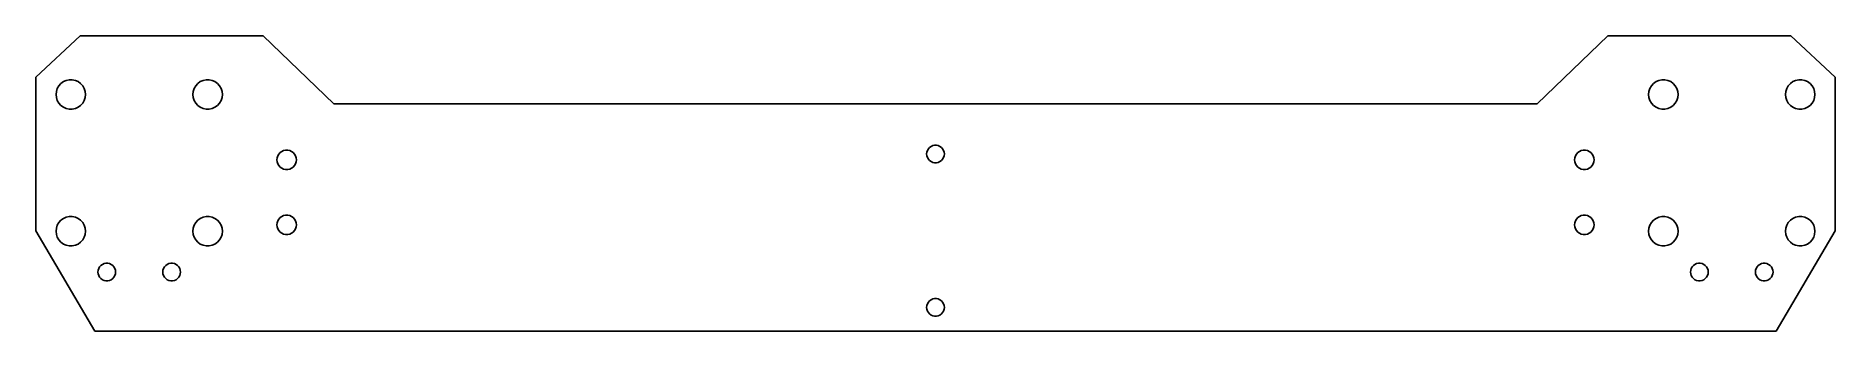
# Model space of a CAD drawing. Extents: x -152 to 152, y -50 to 0.
import ezdxf

# ---------------------------------------------------------------- set-up
doc = ezdxf.new("R2010")
doc.units = 0
doc.layers.get('0').update_dxf_attribs({"linetype": 'CONTINUOUS'})

msp = doc.modelspace()

# ---------------------------------------------------------------- linework, layer by layer
for p, q in [((-145, 0), (-152.5, -7)), ((-114, 0), (-145, 0)), ((-102, -11.5), (-114, 0)), ((114, 0), (102, -11.5)), ((145, 0), (114, 0)), ((152.5, -7), (145, 0)), ((-152.5, -7), (-152.5, -33)), ((-149.0454, -9.38022), (-148.8839, -8.88315)), ((-148.8839, -8.88315), (-148.6225, -8.43053)), ((-148.6225, -8.43053), (-148.2728, -8.04213)), ((-148.2728, -8.04213), (-147.85, -7.73492)), ((-147.85, -7.73492), (-147.3725, -7.52235)), ((-147.3725, -7.52235), (-146.8613, -7.41368)), ((-146.8613, -7.41368), (-146.3387, -7.41368)), ((-146.3387, -7.41368), (-145.8275, -7.52235)), ((-145.8275, -7.52235), (-145.35, -7.73492)), ((-145.35, -7.73492), (-144.9272, -8.04213)), ((-144.9272, -8.04213), (-144.5775, -8.43053)), ((-144.5775, -8.43053), (-144.3161, -8.88315)), ((-144.3161, -8.88315), (-144.1546, -9.38022)), ((-125.8454, -9.38022), (-125.6839, -8.88315)), ((-125.6839, -8.88315), (-125.4225, -8.43053)), ((-125.4225, -8.43053), (-125.0728, -8.04213)), ((-125.0728, -8.04213), (-124.65, -7.73492)), ((-124.65, -7.73492), (-124.1725, -7.52235)), ((-124.1725, -7.52235), (-123.6613, -7.41368)), ((-123.6613, -7.41368), (-123.1387, -7.41368)), ((-123.1387, -7.41368), (-122.6275, -7.52235)), ((-122.6275, -7.52235), (-122.15, -7.73492)), ((-122.15, -7.73492), (-121.7272, -8.04213)), ((-121.7272, -8.04213), (-121.3775, -8.43053)), ((-121.3775, -8.43053), (-121.1161, -8.88315)), ((-121.1161, -8.88315), (-120.9546, -9.38022)), ((120.9546, -9.38022), (121.1161, -8.88315)), ((121.1161, -8.88315), (121.3775, -8.43053)), ((121.3775, -8.43053), (121.7272, -8.04213)), ((121.7272, -8.04213), (122.15, -7.73492)), ((122.15, -7.73492), (122.6275, -7.52235)), ((122.6275, -7.52235), (123.1387, -7.41368)), ((123.1387, -7.41368), (123.6613, -7.41368)), ((123.6613, -7.41368), (124.1725, -7.52235)), ((124.1725, -7.52235), (124.65, -7.73492)), ((124.65, -7.73492), (125.0728, -8.04213)), ((125.0728, -8.04213), (125.4225, -8.43053)), ((125.4225, -8.43053), (125.6839, -8.88315)), ((125.6839, -8.88315), (125.8454, -9.38022)), ((144.1546, -9.38022), (144.3161, -8.88315)), ((144.3161, -8.88315), (144.5775, -8.43053)), ((144.5775, -8.43053), (144.9272, -8.04213)), ((144.9272, -8.04213), (145.35, -7.73492)), ((145.35, -7.73492), (145.8275, -7.52235)), ((145.8275, -7.52235), (146.3387, -7.41368)), ((146.3387, -7.41368), (146.8613, -7.41368)), ((146.8613, -7.41368), (147.3725, -7.52235)), ((147.3725, -7.52235), (147.85, -7.73492)), ((147.85, -7.73492), (148.2728, -8.04213)), ((148.2728, -8.04213), (148.6225, -8.43053)), ((148.6225, -8.43053), (148.8839, -8.88315)), ((148.8839, -8.88315), (149.0454, -9.38022)), ((152.5, -33), (152.5, -7)), ((-149.1, -9.89999), (-149.0454, -9.38022)), ((-149.0454, -10.4198), (-149.1, -9.89999)), ((-148.8839, -10.9168), (-149.0454, -10.4198)), ((-148.6225, -11.3695), (-148.8839, -10.9168)), ((-148.2728, -11.7579), (-148.6225, -11.3695)), ((-147.85, -12.0651), (-148.2728, -11.7579)), ((-147.3725, -12.2776), (-147.85, -12.0651)), ((-145.35, -12.0651), (-145.8275, -12.2776)), ((-144.9272, -11.7579), (-145.35, -12.0651)), ((-144.5775, -11.3695), (-144.9272, -11.7579)), ((-144.3161, -10.9168), (-144.5775, -11.3695)), ((-144.1546, -10.4198), (-144.3161, -10.9168)), ((-144.1546, -9.38022), (-144.1, -9.89999)), ((-144.1, -9.89999), (-144.1546, -10.4198)), ((-125.9, -9.89999), (-125.8454, -9.38022)), ((-125.8454, -10.4198), (-125.9, -9.89999)), ((-125.6839, -10.9168), (-125.8454, -10.4198)), ((-125.4225, -11.3695), (-125.6839, -10.9168)), ((-125.0728, -11.7579), (-125.4225, -11.3695)), ((-124.65, -12.0651), (-125.0728, -11.7579)), ((-124.1725, -12.2776), (-124.65, -12.0651)), ((-122.15, -12.0651), (-122.6275, -12.2776)), ((-121.7272, -11.7579), (-122.15, -12.0651)), ((-121.3775, -11.3695), (-121.7272, -11.7579)), ((-121.1161, -10.9168), (-121.3775, -11.3695)), ((-120.9546, -10.4198), (-121.1161, -10.9168)), ((-120.9546, -9.38022), (-120.9, -9.89999)), ((-120.9, -9.89999), (-120.9546, -10.4198)), ((102, -11.5), (-102, -11.5)), ((120.9, -9.89999), (120.9546, -9.38022)), ((120.9546, -10.4198), (120.9, -9.89999)), ((121.1161, -10.9168), (120.9546, -10.4198)), ((121.3775, -11.3695), (121.1161, -10.9168)), ((121.7272, -11.7579), (121.3775, -11.3695)), ((122.15, -12.0651), (121.7272, -11.7579)), ((122.6275, -12.2776), (122.15, -12.0651)), ((124.65, -12.0651), (124.1725, -12.2776)), ((125.0728, -11.7579), (124.65, -12.0651)), ((125.4225, -11.3695), (125.0728, -11.7579)), ((125.6839, -10.9168), (125.4225, -11.3695)), ((125.8454, -10.4198), (125.6839, -10.9168)), ((125.8454, -9.38022), (125.9, -9.89999)), ((125.9, -9.89999), (125.8454, -10.4198)), ((144.1, -9.89999), (144.1546, -9.38022)), ((144.1546, -10.4198), (144.1, -9.89999)), ((144.3161, -10.9168), (144.1546, -10.4198)), ((144.5775, -11.3695), (144.3161, -10.9168)), ((144.9272, -11.7579), (144.5775, -11.3695)), ((145.35, -12.0651), (144.9272, -11.7579)), ((145.8275, -12.2776), (145.35, -12.0651)), ((147.85, -12.0651), (147.3725, -12.2776)), ((148.2728, -11.7579), (147.85, -12.0651)), ((148.6225, -11.3695), (148.2728, -11.7579)), ((148.8839, -10.9168), (148.6225, -11.3695)), ((149.0454, -10.4198), (148.8839, -10.9168)), ((149.0454, -9.38022), (149.1, -9.89999)), ((149.1, -9.89999), (149.0454, -10.4198)), ((-146.8613, -12.3863), (-147.3725, -12.2776)), ((-146.3387, -12.3863), (-146.8613, -12.3863)), ((-145.8275, -12.2776), (-146.3387, -12.3863)), ((-123.6613, -12.3863), (-124.1725, -12.2776)), ((-123.1387, -12.3863), (-123.6613, -12.3863)), ((-122.6275, -12.2776), (-123.1387, -12.3863)), ((123.1387, -12.3863), (122.6275, -12.2776)), ((123.6613, -12.3863), (123.1387, -12.3863)), ((124.1725, -12.2776), (123.6613, -12.3863)), ((146.3387, -12.3863), (145.8275, -12.2776)), ((146.8613, -12.3863), (146.3387, -12.3863)), ((147.3725, -12.2776), (146.8613, -12.3863)), ((-111.65, -21), (-111.6139, -20.6569)), ((-111.6139, -21.343), (-111.65, -21)), ((-111.6139, -20.6569), (-111.5073, -20.3289)), ((-111.5073, -21.6711), (-111.6139, -21.343)), ((-111.5073, -20.3289), (-111.3349, -20.0302)), ((-111.3349, -20.0302), (-111.1041, -19.7738)), ((-111.1041, -19.7738), (-110.825, -19.571)), ((-110.825, -19.571), (-110.5099, -19.4308)), ((-110.5099, -19.4308), (-110.1725, -19.359)), ((-110.1725, -19.359), (-109.8275, -19.359)), ((-109.8275, -19.359), (-109.4901, -19.4308)), ((-109.4901, -19.4308), (-109.175, -19.571)), ((-109.175, -19.571), (-108.8959, -19.7738)), ((-108.8959, -19.7738), (-108.6651, -20.0302)), ((-108.6651, -20.0302), (-108.4926, -20.3289)), ((-108.4926, -20.3289), (-108.386, -20.6569)), ((-108.386, -21.343), (-108.4926, -21.6711)), ((-108.386, -20.6569), (-108.35, -21)), ((-108.35, -21), (-108.386, -21.343)), ((-1.5, -20), (-1.46721, -19.6881)), ((-1.46721, -20.3119), (-1.5, -20)), ((-1.46721, -19.6881), (-1.37032, -19.3899)), ((-1.37032, -20.6101), (-1.46721, -20.3119)), ((-1.37032, -19.3899), (-1.21352, -19.1183)), ((-1.21352, -20.8817), (-1.37032, -20.6101)), ((-1.21352, -19.1183), (-1.00369, -18.8853)), ((-1.00369, -21.1147), (-1.21352, -20.8817)), ((-1.00369, -18.8853), (-0.74999, -18.701)), ((-0.75, -21.299), (-1.00369, -21.1147)), ((-0.46352, -21.4266), (-0.75, -21.299)), ((-0.74999, -18.701), (-0.46352, -18.5734)), ((-0.46352, -18.5734), (-0.15678, -18.5082)), ((-0.15678, -18.5082), (0.15678, -18.5082)), ((0.15678, -18.5082), (0.46352, -18.5734)), ((0.46352, -18.5734), (0.75, -18.701)), ((0.75, -21.299), (0.46352, -21.4266)), ((0.75, -18.701), (1.00369, -18.8853)), ((1.00369, -21.1147), (0.75, -21.299)), ((1.00369, -18.8853), (1.21352, -19.1183)), ((1.21352, -20.8817), (1.00369, -21.1147)), ((1.21352, -19.1183), (1.37032, -19.3899)), ((1.37032, -20.6101), (1.21352, -20.8817)), ((1.37032, -19.3899), (1.46721, -19.6881)), ((1.46721, -20.3119), (1.37032, -20.6101)), ((1.46721, -19.6881), (1.5, -20)), ((1.5, -20), (1.46721, -20.3119)), ((108.35, -21), (108.386, -20.6569)), ((108.386, -21.343), (108.35, -21)), ((108.386, -20.6569), (108.4926, -20.3289)), ((108.4926, -21.6711), (108.386, -21.343)), ((108.4926, -20.3289), (108.6651, -20.0302)), ((108.6651, -20.0302), (108.8959, -19.7738)), ((108.8959, -19.7738), (109.175, -19.571)), ((109.175, -19.571), (109.4901, -19.4308)), ((109.4901, -19.4308), (109.8275, -19.359)), ((109.8275, -19.359), (110.1725, -19.359)), ((110.1725, -19.359), (110.5099, -19.4308)), ((110.5099, -19.4308), (110.825, -19.571)), ((110.825, -19.571), (111.1041, -19.7738)), ((111.1041, -19.7738), (111.3349, -20.0302)), ((111.3349, -20.0302), (111.5073, -20.3289)), ((111.5073, -20.3289), (111.6139, -20.6569)), ((111.6139, -21.343), (111.5073, -21.6711)), ((111.6139, -20.6569), (111.65, -21)), ((111.65, -21), (111.6139, -21.343)), ((-111.3349, -21.9698), (-111.5073, -21.6711)), ((-111.1041, -22.2262), (-111.3349, -21.9698)), ((-110.825, -22.4289), (-111.1041, -22.2262)), ((-110.5099, -22.5692), (-110.825, -22.4289)), ((-110.1725, -22.641), (-110.5099, -22.5692)), ((-109.8275, -22.641), (-110.1725, -22.641)), ((-109.4901, -22.5692), (-109.8275, -22.641)), ((-109.175, -22.4289), (-109.4901, -22.5692)), ((-108.8959, -22.2262), (-109.175, -22.4289)), ((-108.6651, -21.9698), (-108.8959, -22.2262)), ((-108.4926, -21.6711), (-108.6651, -21.9698)), ((-0.15678, -21.4918), (-0.46352, -21.4266)), ((0.15678, -21.4918), (-0.15678, -21.4918)), ((0.46352, -21.4266), (0.15678, -21.4918)), ((108.6651, -21.9698), (108.4926, -21.6711)), ((108.8959, -22.2262), (108.6651, -21.9698)), ((109.175, -22.4289), (108.8959, -22.2262)), ((109.4901, -22.5692), (109.175, -22.4289)), ((109.8275, -22.641), (109.4901, -22.5692)), ((110.1725, -22.641), (109.8275, -22.641)), ((110.5099, -22.5692), (110.1725, -22.641)), ((110.825, -22.4289), (110.5099, -22.5692)), ((111.1041, -22.2262), (110.825, -22.4289)), ((111.3349, -21.9698), (111.1041, -22.2262)), ((111.5073, -21.6711), (111.3349, -21.9698)), ((-110.825, -30.571), (-110.5099, -30.4308)), ((-110.5099, -30.4308), (-110.1725, -30.359)), ((-110.1725, -30.359), (-109.8275, -30.359)), ((-109.8275, -30.359), (-109.4901, -30.4308)), ((-109.4901, -30.4308), (-109.175, -30.571)), ((109.175, -30.571), (109.4901, -30.4308)), ((109.4901, -30.4308), (109.8275, -30.359)), ((109.8275, -30.359), (110.1725, -30.359)), ((110.1725, -30.359), (110.5099, -30.4308)), ((110.5099, -30.4308), (110.825, -30.571)), ((-152.5, -33), (-142.5, -50)), ((-149.1, -33.1), (-149.0454, -32.5802)), ((-149.0454, -33.6198), (-149.1, -33.1)), ((-149.0454, -32.5802), (-148.8839, -32.0831)), ((-148.8839, -32.0831), (-148.6225, -31.6305)), ((-148.6225, -31.6305), (-148.2728, -31.2421)), ((-148.2728, -31.2421), (-147.85, -30.9349)), ((-147.85, -30.9349), (-147.3725, -30.7224)), ((-147.3725, -30.7224), (-146.8613, -30.6137)), ((-146.8613, -30.6137), (-146.3387, -30.6137)), ((-146.3387, -30.6137), (-145.8275, -30.7224)), ((-145.8275, -30.7224), (-145.35, -30.9349)), ((-145.35, -30.9349), (-144.9272, -31.2421)), ((-144.9272, -31.2421), (-144.5775, -31.6305)), ((-144.5775, -31.6305), (-144.3161, -32.0831)), ((-144.3161, -32.0831), (-144.1546, -32.5802)), ((-144.1546, -32.5802), (-144.1, -33.1)), ((-144.1, -33.1), (-144.1546, -33.6198)), ((-125.9, -33.1), (-125.8454, -32.5802)), ((-125.8454, -33.6198), (-125.9, -33.1)), ((-125.8454, -32.5802), (-125.6839, -32.0831)), ((-125.6839, -32.0831), (-125.4225, -31.6305)), ((-125.4225, -31.6305), (-125.0728, -31.2421)), ((-125.0728, -31.2421), (-124.65, -30.9349)), ((-124.65, -30.9349), (-124.1725, -30.7224)), ((-124.1725, -30.7224), (-123.6613, -30.6137)), ((-123.6613, -30.6137), (-123.1387, -30.6137)), ((-123.1387, -30.6137), (-122.6275, -30.7224)), ((-122.6275, -30.7224), (-122.15, -30.9349)), ((-122.15, -30.9349), (-121.7272, -31.2421)), ((-121.7272, -31.2421), (-121.3775, -31.6305)), ((-121.3775, -31.6305), (-121.1161, -32.0831)), ((-121.1161, -32.0831), (-120.9546, -32.5802)), ((-120.9546, -32.5802), (-120.9, -33.1)), ((-120.9, -33.1), (-120.9546, -33.6198)), ((-111.65, -32), (-111.6139, -31.6569)), ((-111.6139, -32.343), (-111.65, -32)), ((-111.6139, -31.6569), (-111.5073, -31.3289)), ((-111.5073, -32.6711), (-111.6139, -32.343)), ((-111.5073, -31.3289), (-111.3349, -31.0302)), ((-111.3349, -32.9698), (-111.5073, -32.6711)), ((-111.3349, -31.0302), (-111.1041, -30.7738)), ((-111.1041, -33.2262), (-111.3349, -32.9698)), ((-111.1041, -30.7738), (-110.825, -30.571)), ((-110.825, -33.4289), (-111.1041, -33.2262)), ((-110.5099, -33.5692), (-110.825, -33.4289)), ((-109.175, -33.4289), (-109.4901, -33.5692)), ((-109.175, -30.571), (-108.8959, -30.7738)), ((-108.8959, -33.2262), (-109.175, -33.4289)), ((-108.8959, -30.7738), (-108.6651, -31.0302)), ((-108.6651, -32.9698), (-108.8959, -33.2262)), ((-108.6651, -31.0302), (-108.4926, -31.3289)), ((-108.4926, -32.6711), (-108.6651, -32.9698)), ((-108.4926, -31.3289), (-108.386, -31.6569)), ((-108.386, -32.343), (-108.4926, -32.6711)), ((-108.386, -31.6569), (-108.35, -32)), ((-108.35, -32), (-108.386, -32.343)), ((108.35, -32), (108.386, -31.6569)), ((108.386, -32.343), (108.35, -32)), ((108.386, -31.6569), (108.4926, -31.3289)), ((108.4926, -32.6711), (108.386, -32.343)), ((108.4926, -31.3289), (108.6651, -31.0302)), ((108.6651, -32.9698), (108.4926, -32.6711)), ((108.6651, -31.0302), (108.8959, -30.7738)), ((108.8959, -33.2262), (108.6651, -32.9698)), ((108.8959, -30.7738), (109.175, -30.571)), ((109.175, -33.4289), (108.8959, -33.2262)), ((109.4901, -33.5692), (109.175, -33.4289)), ((110.825, -33.4289), (110.5099, -33.5692)), ((110.825, -30.571), (111.1041, -30.7738)), ((111.1041, -33.2262), (110.825, -33.4289)), ((111.1041, -30.7738), (111.3349, -31.0302)), ((111.3349, -32.9698), (111.1041, -33.2262)), ((111.3349, -31.0302), (111.5073, -31.3289)), ((111.5073, -32.6711), (111.3349, -32.9698)), ((111.5073, -31.3289), (111.6139, -31.6569)), ((111.6139, -32.343), (111.5073, -32.6711)), ((111.6139, -31.6569), (111.65, -32)), ((111.65, -32), (111.6139, -32.343)), ((120.9, -33.1), (120.9546, -32.5802)), ((120.9546, -33.6198), (120.9, -33.1)), ((120.9546, -32.5802), (121.1161, -32.0831)), ((121.1161, -32.0831), (121.3775, -31.6305)), ((121.3775, -31.6305), (121.7272, -31.2421)), ((121.7272, -31.2421), (122.15, -30.9349)), ((122.15, -30.9349), (122.6275, -30.7224)), ((122.6275, -30.7224), (123.1387, -30.6137)), ((123.1387, -30.6137), (123.6613, -30.6137)), ((123.6613, -30.6137), (124.1725, -30.7224)), ((124.1725, -30.7224), (124.65, -30.9349)), ((124.65, -30.9349), (125.0728, -31.2421)), ((125.0728, -31.2421), (125.4225, -31.6305)), ((125.4225, -31.6305), (125.6839, -32.0831)), ((125.6839, -32.0831), (125.8454, -32.5802)), ((125.8454, -32.5802), (125.9, -33.1)), ((125.9, -33.1), (125.8454, -33.6198)), ((142.5, -50), (152.5, -33)), ((144.1, -33.1), (144.1546, -32.5802)), ((144.1546, -33.6198), (144.1, -33.1)), ((144.1546, -32.5802), (144.3161, -32.0831)), ((144.3161, -32.0831), (144.5775, -31.6305)), ((144.5775, -31.6305), (144.9272, -31.2421)), ((144.9272, -31.2421), (145.35, -30.9349)), ((145.35, -30.9349), (145.8275, -30.7224)), ((145.8275, -30.7224), (146.3387, -30.6137)), ((146.3387, -30.6137), (146.8613, -30.6137)), ((146.8613, -30.6137), (147.3725, -30.7224)), ((147.3725, -30.7224), (147.85, -30.9349)), ((147.85, -30.9349), (148.2728, -31.2421)), ((148.2728, -31.2421), (148.6225, -31.6305)), ((148.6225, -31.6305), (148.8839, -32.0831)), ((148.8839, -32.0831), (149.0454, -32.5802)), ((149.0454, -32.5802), (149.1, -33.1)), ((149.1, -33.1), (149.0454, -33.6198)), ((-148.8839, -34.1168), (-149.0454, -33.6198)), ((-148.6225, -34.5695), (-148.8839, -34.1168)), ((-148.2728, -34.9579), (-148.6225, -34.5695)), ((-147.85, -35.2651), (-148.2728, -34.9579)), ((-147.3725, -35.4776), (-147.85, -35.2651)), ((-146.8613, -35.5863), (-147.3725, -35.4776)), ((-146.3387, -35.5863), (-146.8613, -35.5863)), ((-145.8275, -35.4776), (-146.3387, -35.5863)), ((-145.35, -35.2651), (-145.8275, -35.4776)), ((-144.9272, -34.9579), (-145.35, -35.2651)), ((-144.5775, -34.5695), (-144.9272, -34.9579)), ((-144.3161, -34.1168), (-144.5775, -34.5695)), ((-144.1546, -33.6198), (-144.3161, -34.1168)), ((-125.6839, -34.1168), (-125.8454, -33.6198)), ((-125.4225, -34.5695), (-125.6839, -34.1168)), ((-125.0728, -34.9579), (-125.4225, -34.5695)), ((-124.65, -35.2651), (-125.0728, -34.9579)), ((-124.1725, -35.4776), (-124.65, -35.2651)), ((-123.6613, -35.5863), (-124.1725, -35.4776)), ((-123.1387, -35.5863), (-123.6613, -35.5863)), ((-122.6275, -35.4776), (-123.1387, -35.5863)), ((-122.15, -35.2651), (-122.6275, -35.4776)), ((-121.7272, -34.9579), (-122.15, -35.2651)), ((-121.3775, -34.5695), (-121.7272, -34.9579)), ((-121.1161, -34.1168), (-121.3775, -34.5695)), ((-120.9546, -33.6198), (-121.1161, -34.1168)), ((-110.1725, -33.641), (-110.5099, -33.5692)), ((-109.8275, -33.641), (-110.1725, -33.641)), ((-109.4901, -33.5692), (-109.8275, -33.641)), ((109.8275, -33.641), (109.4901, -33.5692)), ((110.1725, -33.641), (109.8275, -33.641)), ((110.5099, -33.5692), (110.1725, -33.641)), ((121.1161, -34.1168), (120.9546, -33.6198)), ((121.3775, -34.5695), (121.1161, -34.1168)), ((121.7272, -34.9579), (121.3775, -34.5695)), ((122.15, -35.2651), (121.7272, -34.9579)), ((122.6275, -35.4776), (122.15, -35.2651)), ((123.1387, -35.5863), (122.6275, -35.4776)), ((123.6613, -35.5863), (123.1387, -35.5863)), ((124.1725, -35.4776), (123.6613, -35.5863)), ((124.65, -35.2651), (124.1725, -35.4776)), ((125.0728, -34.9579), (124.65, -35.2651)), ((125.4225, -34.5695), (125.0728, -34.9579)), ((125.6839, -34.1168), (125.4225, -34.5695)), ((125.8454, -33.6198), (125.6839, -34.1168)), ((144.3161, -34.1168), (144.1546, -33.6198)), ((144.5775, -34.5695), (144.3161, -34.1168)), ((144.9272, -34.9579), (144.5775, -34.5695)), ((145.35, -35.2651), (144.9272, -34.9579)), ((145.8275, -35.4776), (145.35, -35.2651)), ((146.3387, -35.5863), (145.8275, -35.4776)), ((146.8613, -35.5863), (146.3387, -35.5863)), ((147.3725, -35.4776), (146.8613, -35.5863)), ((147.85, -35.2651), (147.3725, -35.4776)), ((148.2728, -34.9579), (147.85, -35.2651)), ((148.6225, -34.5695), (148.2728, -34.9579)), ((148.8839, -34.1168), (148.6225, -34.5695)), ((149.0454, -33.6198), (148.8839, -34.1168)), ((-141.9672, -39.6881), (-141.8703, -39.3899)), ((-141.8703, -39.3899), (-141.7135, -39.1183)), ((-141.7135, -39.1183), (-141.5037, -38.8853)), ((-141.5037, -38.8853), (-141.25, -38.701)), ((-141.25, -38.701), (-140.9635, -38.5734)), ((-140.9635, -38.5734), (-140.6568, -38.5082)), ((-140.6568, -38.5082), (-140.3432, -38.5082)), ((-140.3432, -38.5082), (-140.0365, -38.5734)), ((-140.0365, -38.5734), (-139.75, -38.701)), ((-139.75, -38.701), (-139.4963, -38.8853)), ((-139.4963, -38.8853), (-139.2865, -39.1183)), ((-139.2865, -39.1183), (-139.1297, -39.3899)), ((-139.1297, -39.3899), (-139.0328, -39.6881)), ((-130.9672, -39.6881), (-130.8703, -39.3899)), ((-130.8703, -39.3899), (-130.7135, -39.1183)), ((-130.7135, -39.1183), (-130.5037, -38.8853)), ((-130.5037, -38.8853), (-130.25, -38.701)), ((-130.25, -38.701), (-129.9635, -38.5734)), ((-129.9635, -38.5734), (-129.6568, -38.5082)), ((-129.6568, -38.5082), (-129.3432, -38.5082)), ((-129.3432, -38.5082), (-129.0365, -38.5734)), ((-129.0365, -38.5734), (-128.75, -38.701)), ((-128.75, -38.701), (-128.4963, -38.8853)), ((-128.4963, -38.8853), (-128.2865, -39.1183)), ((-128.2865, -39.1183), (-128.1297, -39.3899)), ((-128.1297, -39.3899), (-128.0328, -39.6881)), ((128.0328, -39.6881), (128.1297, -39.3899)), ((128.1297, -39.3899), (128.2865, -39.1183)), ((128.2865, -39.1183), (128.4963, -38.8853)), ((128.4963, -38.8853), (128.75, -38.701)), ((128.75, -38.701), (129.0365, -38.5734)), ((129.0365, -38.5734), (129.3432, -38.5082)), ((129.3432, -38.5082), (129.6568, -38.5082)), ((129.6568, -38.5082), (129.9635, -38.5734)), ((129.9635, -38.5734), (130.25, -38.701)), ((130.25, -38.701), (130.5037, -38.8853)), ((130.5037, -38.8853), (130.7135, -39.1183)), ((130.7135, -39.1183), (130.8703, -39.3899)), ((130.8703, -39.3899), (130.9672, -39.6881)), ((139.0328, -39.6881), (139.1297, -39.3899)), ((139.1297, -39.3899), (139.2865, -39.1183)), ((139.2865, -39.1183), (139.4963, -38.8853)), ((139.4963, -38.8853), (139.75, -38.701)), ((139.75, -38.701), (140.0365, -38.5734)), ((140.0365, -38.5734), (140.3432, -38.5082)), ((140.3432, -38.5082), (140.6568, -38.5082)), ((140.6568, -38.5082), (140.9635, -38.5734)), ((140.9635, -38.5734), (141.25, -38.701)), ((141.25, -38.701), (141.5037, -38.8853)), ((141.5037, -38.8853), (141.7135, -39.1183)), ((141.7135, -39.1183), (141.8703, -39.3899)), ((141.8703, -39.3899), (141.9672, -39.6881)), ((-142, -40), (-141.9672, -39.6881)), ((-141.9672, -40.3119), (-142, -40)), ((-141.8703, -40.6101), (-141.9672, -40.3119)), ((-141.7135, -40.8817), (-141.8703, -40.6101)), ((-141.5037, -41.1147), (-141.7135, -40.8817)), ((-141.25, -41.299), (-141.5037, -41.1147)), ((-140.9635, -41.4266), (-141.25, -41.299)), ((-140.6568, -41.4918), (-140.9635, -41.4266)), ((-140.3432, -41.4918), (-140.6568, -41.4918)), ((-140.0365, -41.4266), (-140.3432, -41.4918)), ((-139.75, -41.299), (-140.0365, -41.4266)), ((-139.4963, -41.1147), (-139.75, -41.299)), ((-139.2865, -40.8817), (-139.4963, -41.1147)), ((-139.1297, -40.6101), (-139.2865, -40.8817)), ((-139.0328, -40.3119), (-139.1297, -40.6101)), ((-139.0328, -39.6881), (-139, -40)), ((-139, -40), (-139.0328, -40.3119)), ((-131, -40), (-130.9672, -39.6881)), ((-130.9672, -40.3119), (-131, -40)), ((-130.8703, -40.6101), (-130.9672, -40.3119)), ((-130.7135, -40.8817), (-130.8703, -40.6101)), ((-130.5037, -41.1147), (-130.7135, -40.8817)), ((-130.25, -41.299), (-130.5037, -41.1147)), ((-129.9635, -41.4266), (-130.25, -41.299)), ((-129.6568, -41.4918), (-129.9635, -41.4266)), ((-129.3432, -41.4918), (-129.6568, -41.4918)), ((-129.0365, -41.4266), (-129.3432, -41.4918)), ((-128.75, -41.299), (-129.0365, -41.4266)), ((-128.4963, -41.1147), (-128.75, -41.299)), ((-128.2865, -40.8817), (-128.4963, -41.1147)), ((-128.1297, -40.6101), (-128.2865, -40.8817)), ((-128.0328, -40.3119), (-128.1297, -40.6101)), ((-128.0328, -39.6881), (-128, -40)), ((-128, -40), (-128.0328, -40.3119)), ((128, -40), (128.0328, -39.6881)), ((128.0328, -40.3119), (128, -40)), ((128.1297, -40.6101), (128.0328, -40.3119)), ((128.2865, -40.8817), (128.1297, -40.6101)), ((128.4963, -41.1147), (128.2865, -40.8817)), ((128.75, -41.299), (128.4963, -41.1147)), ((129.0365, -41.4266), (128.75, -41.299)), ((129.3432, -41.4918), (129.0365, -41.4266)), ((129.6568, -41.4918), (129.3432, -41.4918)), ((129.9635, -41.4266), (129.6568, -41.4918)), ((130.25, -41.299), (129.9635, -41.4266)), ((130.5037, -41.1147), (130.25, -41.299)), ((130.7135, -40.8817), (130.5037, -41.1147)), ((130.8703, -40.6101), (130.7135, -40.8817)), ((130.9672, -40.3119), (130.8703, -40.6101)), ((130.9672, -39.6881), (131, -40)), ((131, -40), (130.9672, -40.3119)), ((139, -40), (139.0328, -39.6881)), ((139.0328, -40.3119), (139, -40)), ((139.1297, -40.6101), (139.0328, -40.3119)), ((139.2865, -40.8817), (139.1297, -40.6101)), ((139.4963, -41.1147), (139.2865, -40.8817)), ((139.75, -41.299), (139.4963, -41.1147)), ((140.0365, -41.4266), (139.75, -41.299)), ((140.3432, -41.4918), (140.0365, -41.4266)), ((140.6568, -41.4918), (140.3432, -41.4918)), ((140.9635, -41.4266), (140.6568, -41.4918)), ((141.25, -41.299), (140.9635, -41.4266)), ((141.5037, -41.1147), (141.25, -41.299)), ((141.7135, -40.8817), (141.5037, -41.1147)), ((141.8703, -40.6101), (141.7135, -40.8817)), ((141.9672, -40.3119), (141.8703, -40.6101)), ((141.9672, -39.6881), (142, -40)), ((142, -40), (141.9672, -40.3119)), ((-1.5, -46), (-1.46721, -45.6881)), ((-1.46721, -45.6881), (-1.37032, -45.3899)), ((-1.37032, -45.3899), (-1.21352, -45.1183)), ((-1.21352, -45.1183), (-1.00369, -44.8853)), ((-1.00369, -44.8853), (-0.74999, -44.701)), ((-0.74999, -44.701), (-0.46352, -44.5734)), ((-0.46352, -44.5734), (-0.15678, -44.5082)), ((-0.15678, -44.5082), (0.15678, -44.5082)), ((0.15678, -44.5082), (0.46352, -44.5734)), ((0.46352, -44.5734), (0.75, -44.701)), ((0.75, -44.701), (1.00369, -44.8853)), ((1.00369, -44.8853), (1.21352, -45.1183)), ((1.21352, -45.1183), (1.37032, -45.3899)), ((1.37032, -45.3899), (1.46721, -45.6881)), ((1.46721, -45.6881), (1.5, -46)), ((-1.46721, -46.3119), (-1.5, -46)), ((-1.37032, -46.6101), (-1.46721, -46.3119)), ((-1.21352, -46.8817), (-1.37032, -46.6101)), ((-1.00369, -47.1147), (-1.21352, -46.8817)), ((-0.75, -47.299), (-1.00369, -47.1147)), ((-0.46352, -47.4266), (-0.75, -47.299)), ((-0.15678, -47.4918), (-0.46352, -47.4266)), ((0.15678, -47.4918), (-0.15678, -47.4918)), ((0.46352, -47.4266), (0.15678, -47.4918)), ((0.75, -47.299), (0.46352, -47.4266)), ((1.00369, -47.1147), (0.75, -47.299)), ((1.21352, -46.8817), (1.00369, -47.1147)), ((1.37032, -46.6101), (1.21352, -46.8817)), ((1.46721, -46.3119), (1.37032, -46.6101)), ((1.5, -46), (1.46721, -46.3119)), ((-142.5, -50), (142.5, -50))]:
    msp.add_line(p, q)

doc.saveas('drawing.dxf')
